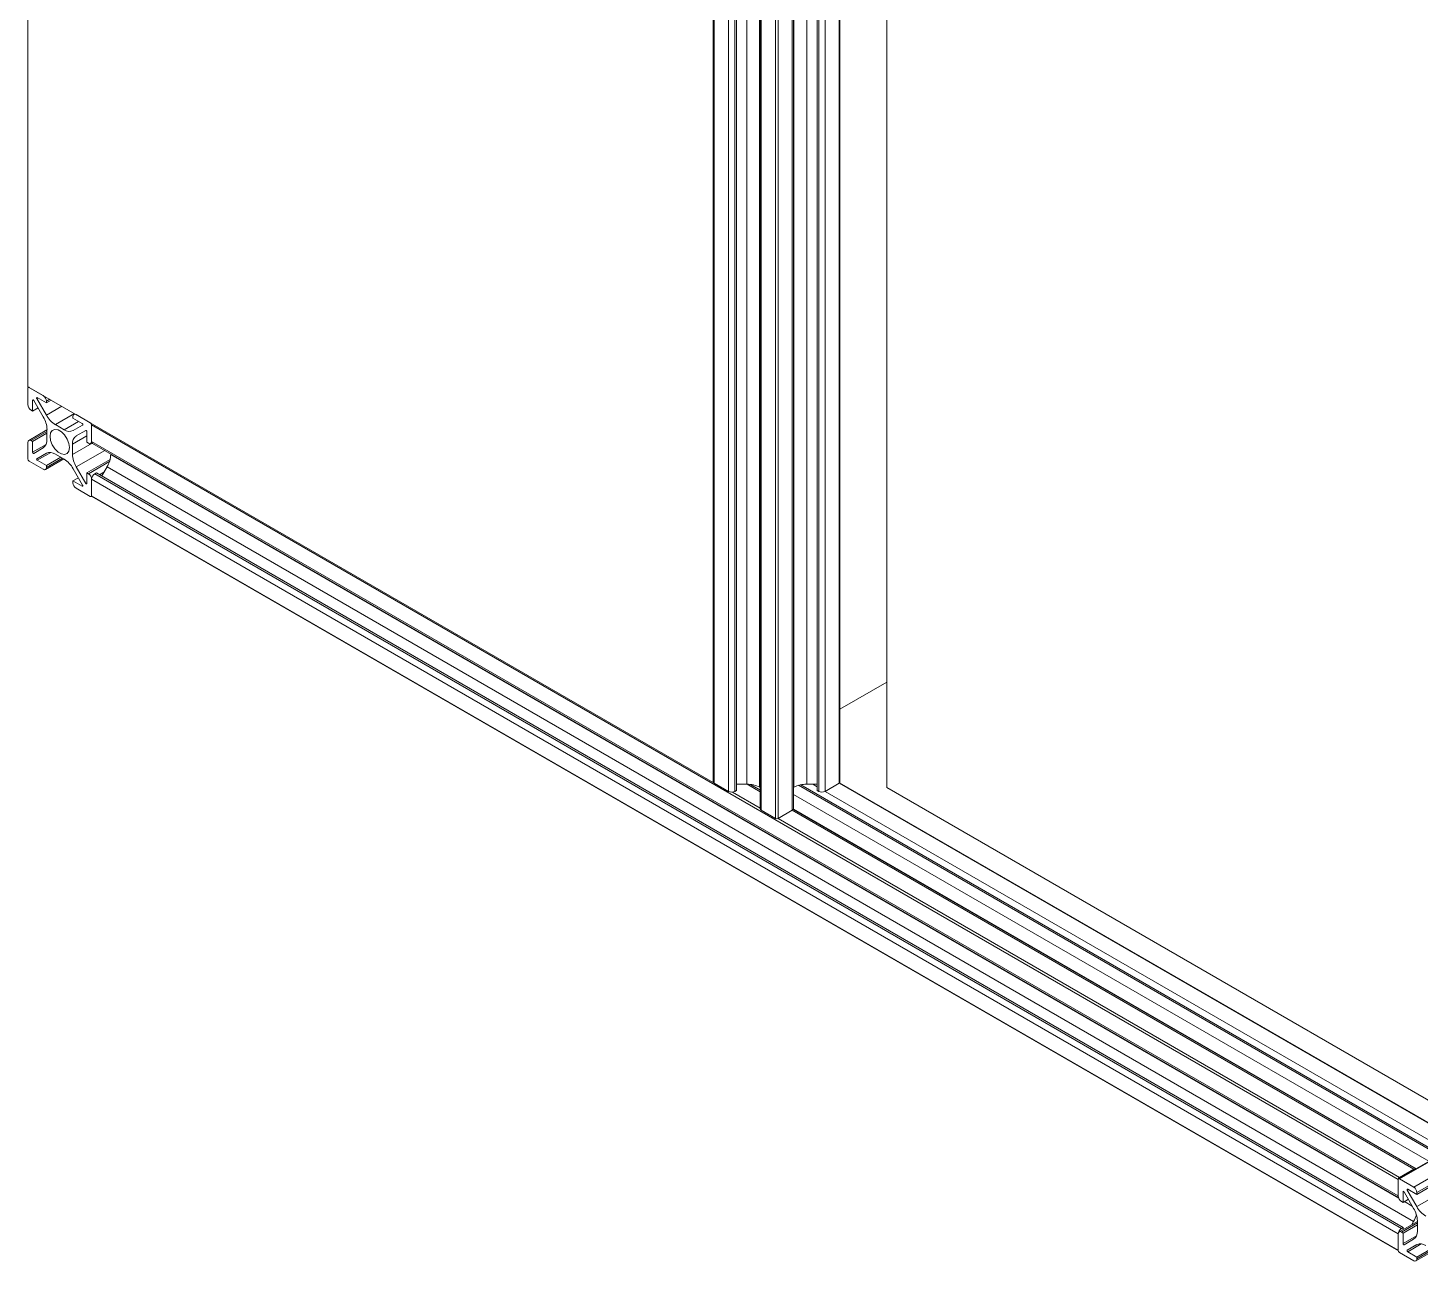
# Model space of a CAD drawing. Header units: millimetres. Extents: x -489 to 1607, y 116 to 1738.
# Drawn here: x 970.7 to 1279.6, y 770.4 to 1043.9 of the extents above; entities that cross this region are included whole.
import ezdxf

# ---------------------------------------------------------------- set-up
doc = ezdxf.new("R2010")
doc.units = ezdxf.units.MM

msp = doc.modelspace()

# ---------------------------------------------------------------- linework, layer by layer
at = {"color": 7, "linetype": 'Continuous', "lineweight": 15}
for p, q in [((970.72, 1307.25), (970.72, 964.3)), ((1122.92, 1243.98), (1122.92, 876.53)), ((1123.03, 1243.81), (1123.03, 876.37)), ((1126.18, 874.55), (1126.18, 1242)), ((1127.59, 874.55), (1127.59, 1242)), ((1127.95, 1242.2), (1127.95, 874.76)), ((1130.27, 876.14), (1130.27, 1243.58)), ((1133.09, 1242.9), (1133.09, 875.46)), ((1140.69, 875.46), (1140.69, 1242.9)), ((1143.52, 1243.58), (1143.52, 876.14)), ((1145.84, 874.76), (1145.84, 1242.2)), ((1146.19, 874.55), (1146.19, 1242)), ((1147.6, 1242), (1147.6, 874.55)), ((1150.75, 876.37), (1150.75, 1243.81)), ((1150.87, 876.53), (1150.87, 1243.98)), ((1133.17, 1238.2), (1133.17, 870.76)), ((1133.46, 1237.79), (1133.46, 870.35)), ((1136.61, 868.53), (1136.61, 1235.98)), ((1137.17, 1235.98), (1137.17, 868.53)), ((1140.32, 870.35), (1140.32, 1237.79)), ((1140.61, 870.76), (1140.61, 1238.2)), ((1122.75, 1219.48), (1122.75, 876.53)), ((1161.29, 1161.18), (1161.29, 875.39)), ((970.72, 964.3), (1122.75, 876.53)), ((970.72, 963.97), (970.72, 960.34)), ((970.89, 964.2), (970.8, 964.15)), ((974.15, 962.32), (971, 964.13)), ((971.78, 958.91), (971.78, 961.27)), ((972.02, 961.25), (974.14, 957.59)), ((974.82, 957.99), (972.71, 961.65)), ((972.81, 961.87), (974.86, 960.69)), ((975.92, 961.3), (974.86, 960.69)), ((974.86, 961.09), (974.86, 960.69)), ((971.78, 958.91), (971.43, 959.11)), ((971.78, 958.91), (972.98, 959.6)), ((980.73, 957.3), (980.73, 957.71)), ((981.14, 958.28), (980.93, 958.16)), ((984.58, 956.3), (981.43, 958.11)), ((974.96, 954.72), (970.93, 952.39)), ((974.96, 954.8), (974.96, 952.56)), ((978.76, 954.76), (976.82, 955.88)), ((980.73, 957.3), (982.77, 956.12)), ((982.87, 955.78), (980.76, 954.56)), ((981.45, 953.37), (983.56, 954.59)), ((1274.78, 788.44), (984.86, 955.81)), ((984.86, 955.81), (984.86, 952.17)), ((970.72, 951.93), (970.72, 948.29)), ((971.43, 952.34), (971.78, 952.13)), ((974.96, 953.97), (971.78, 952.13)), ((971.78, 949.77), (971.78, 952.13)), ((980.62, 949.3), (980.62, 951.54)), ((983.8, 954.33), (983.8, 951.97)), ((984.16, 951.77), (983.8, 951.97)), ((984.66, 951.72), (984.93, 951.87)), ((984.86, 952.17), (1274.78, 784.81)), ((985.07, 951.72), (1274.84, 784.44)), ((974.14, 950.73), (972.02, 949.51)), ((972.71, 948.32), (974.82, 949.54)), ((974.86, 946.8), (978.04, 948.64)), ((976.82, 949.34), (978.76, 948.23)), ((989.11, 949.39), (989.11, 949.3)), ((971, 947.8), (974.15, 945.99)), ((974.86, 946.8), (972.81, 947.99)), ((974.65, 945.94), (978.69, 948.27)), ((974.86, 946.8), (974.86, 946.4)), ((980.76, 946.11), (982.87, 942.46)), ((983.56, 942.85), (981.45, 946.51)), ((983.8, 945.19), (988.96, 948.17)), ((988.28, 946.51), (987.12, 944.5)), ((1278.19, 779.15), (988.28, 946.51)), ((981.92, 944.11), (980.73, 943.42)), ((980.73, 943.01), (980.73, 943.42)), ((982.77, 942.23), (980.73, 943.42)), ((983.8, 945.19), (983.8, 942.83)), ((983.8, 945.19), (984.16, 944.99)), ((1274.78, 776.4), (984.86, 943.76)), ((984.86, 943.76), (984.86, 940.13)), ((985.92, 945.19), (985.57, 944.99)), ((1275.48, 777.62), (985.57, 944.99)), ((985.92, 945.19), (1275.84, 777.83)), ((981.43, 941.78), (984.58, 939.97)), ((984.78, 939.95), (984.89, 940.01)), ((984.86, 940.13), (1274.78, 772.77)), ((984.95, 939.95), (1274.8, 772.62)), ((1150.87, 892.77), (1161.29, 898.78)), ((1122.75, 876.53), (1122.92, 876.63)), ((1126.18, 874.55), (1123.03, 876.37)), ((1127.59, 874.55), (1127.95, 874.76)), ((1130.27, 876.14), (1127.95, 876.14)), ((1133.17, 874.82), (1130.94, 876.1)), ((1133.17, 875.42), (1133.09, 875.46)), ((1140.69, 875.46), (1140.61, 875.42)), ((1283.89, 793.84), (1141.74, 875.9)), ((1145.84, 876.14), (1143.52, 876.14)), ((1145.84, 874.76), (1146.19, 874.55)), ((1150.75, 876.37), (1147.6, 874.55)), ((1288.84, 796.79), (1150.84, 876.45)), ((1161.29, 875.39), (1288.57, 801.91)), ((1427, 876.45), (1274.86, 788.63)), ((1436.1, 875.9), (1278.91, 785.16)), ((1136.61, 868.53), (1133.46, 870.35)), ((1140.32, 870.35), (1137.17, 868.53)), ((1278.67, 790.82), (1140.55, 870.56)), ((1274.78, 788.44), (1274.78, 784.81)), ((1278.21, 790.75), (1275.06, 788.93)), ((1278.21, 786.79), (1275.06, 788.61)), ((1275.84, 783.38), (1275.84, 785.74)), ((1276.08, 785.72), (1278.19, 782.06)), ((1278.88, 782.46), (1276.77, 786.12)), ((1276.87, 786.34), (1278.91, 785.16)), ((1278.91, 785.57), (1278.91, 785.16)), ((1275.84, 783.38), (1275.48, 783.59)), ((1275.84, 783.38), (1277.03, 784.07)), ((1279.02, 779.19), (1274.98, 776.86)), ((1278.19, 779.15), (1277.81, 778.49)), ((1279.02, 779.27), (1279.02, 777.04)), ((1274.78, 776.4), (1274.78, 772.77)), ((1275.48, 777.62), (1275.84, 777.83)), ((1275.48, 776.81), (1275.84, 776.6)), ((1279.02, 778.44), (1275.84, 776.6)), ((1275.84, 777.35), (1275.84, 777.83)), ((1275.84, 774.24), (1275.84, 776.6)), ((1278.19, 775.21), (1276.08, 773.99)), ((1276.77, 772.79), (1278.88, 774.01)), ((1278.91, 771.28), (1276.87, 772.46)), ((1278.71, 770.41), (1282.74, 772.74)), ((1278.91, 771.28), (1282.1, 773.11)), ((1275.06, 772.28), (1278.21, 770.46)), ((1278.91, 771.28), (1278.91, 770.87))]:
    msp.add_line(p, q, dxfattribs=at)
at = {"color": 8, "linetype": 'Continuous', "lineweight": 15}
for p, q in [((971.92, 961.35), (971.78, 961.27)), ((972.95, 961.79), (972.71, 961.65)), ((974.86, 961.09), (975.57, 961.5)), ((974.82, 957.99), (978.24, 959.96)), ((981.07, 958.33), (976.82, 955.88)), ((978.76, 954.76), (981.94, 956.59)), ((981.45, 953.37), (983.57, 954.59)), ((971.43, 952.34), (974.96, 954.38)), ((971.78, 949.77), (974.77, 951.5)), ((983.8, 953.37), (980.62, 951.54)), ((980.62, 949.3), (984.97, 951.81)), ((972.71, 948.32), (974.85, 949.56)), ((975.8, 949.71), (972.81, 947.99)), ((974.86, 946.4), (978.39, 948.44)), ((987.77, 950.16), (981.45, 946.51)), ((989.11, 949.3), (1274.88, 784.32)), ((984.16, 944.99), (988.81, 947.68)), ((987.61, 945.35), (986.63, 944.78)), ((982.77, 942.23), (982.92, 942.32)), ((983.56, 942.85), (983.8, 942.99)), ((1127.03, 874.39), (1133.17, 870.85)), ((1133.17, 874.48), (1130.3, 876.14)), ((1133.17, 874.9), (1131.12, 876.08)), ((1284.24, 794.04), (1142.24, 876.02)), ((1144.86, 876.14), (1145.84, 875.58)), ((1147.6, 874.55), (1285.49, 794.95)), ((1288.64, 796.77), (1150.75, 876.37)), ((1427.09, 876.37), (1275.06, 788.61)), ((1278.21, 786.79), (1430.24, 874.55)), ((1278.91, 785.57), (1435.6, 876.02)), ((1140.61, 873.87), (1281.57, 792.5)), ((1278.88, 782.46), (1437.23, 873.87)), ((1137.17, 868.53), (1275.06, 788.93)), ((1278.21, 790.75), (1140.32, 870.35)), ((1278.74, 790.87), (1140.59, 870.62)), ((1275.98, 785.83), (1275.84, 785.74)), ((1277.01, 786.26), (1276.77, 786.12)), ((1276.18, 783.58), (1277.89, 782.59)), ((1275.48, 776.81), (1279.02, 778.85)), ((1275.84, 774.24), (1278.83, 775.97)), ((1276.77, 772.79), (1278.91, 774.03)), ((1279.86, 774.19), (1276.87, 772.46)), ((1278.91, 770.87), (1282.45, 772.91))]:
    msp.add_line(p, q, dxfattribs=at)
at = {"color": 7, "linetype": 'Continuous', "lineweight": 15, "flags": 128}
for points in [[(971.78, 961.27), (971.79, 961.32), (971.81, 961.35), (971.83, 961.37), (971.87, 961.37), (971.91, 961.36), (971.95, 961.34), (971.99, 961.3), (972.02, 961.25)], [(972.71, 961.65), (972.69, 961.7), (972.67, 961.75), (972.67, 961.8), (972.68, 961.84), (972.7, 961.87), (972.73, 961.88), (972.77, 961.88), (972.81, 961.87)], [(979.95, 950.81), (979.82, 950.03), (979.45, 949.5), (978.87, 949.27), (978.17, 949.38), (977.42, 949.81), (976.71, 950.52), (976.14, 951.4), (975.77, 952.37), (975.64, 953.3), (975.77, 954.07), (976.14, 954.61), (976.71, 954.83), (977.42, 954.72), (978.17, 954.29), (978.87, 953.59), (979.45, 952.7), (979.82, 951.73), (979.95, 950.81)], [(982.77, 956.12), (982.82, 956.09), (982.85, 956.04), (982.88, 955.99), (982.9, 955.94), (982.91, 955.89), (982.91, 955.84), (982.9, 955.8), (982.87, 955.78)], [(983.56, 954.59), (983.6, 954.6), (983.63, 954.59), (983.68, 954.57), (983.72, 954.53), (983.75, 954.49), (983.78, 954.44), (983.8, 954.38), (983.8, 954.33)], [(972.02, 949.51), (971.99, 949.5), (971.95, 949.51), (971.91, 949.53), (971.87, 949.57), (971.83, 949.61), (971.81, 949.66), (971.79, 949.72), (971.78, 949.77)], [(972.81, 947.99), (972.77, 948.02), (972.73, 948.06), (972.7, 948.11), (972.68, 948.16), (972.67, 948.21), (972.67, 948.26), (972.69, 948.3), (972.71, 948.32)], [(982.87, 942.46), (982.9, 942.4), (982.91, 942.35), (982.91, 942.3), (982.9, 942.26), (982.88, 942.23), (982.85, 942.22), (982.82, 942.22), (982.77, 942.23)], [(983.8, 942.83), (983.8, 942.79), (983.78, 942.75), (983.75, 942.73), (983.72, 942.73), (983.68, 942.74), (983.63, 942.77), (983.6, 942.81), (983.56, 942.85)], [(984.86, 940.13), (984.87, 940.07), (984.89, 940.02), (984.91, 939.98), (984.95, 939.95), (984.95, 939.95)], [(1275.84, 785.74), (1275.84, 785.79), (1275.86, 785.82), (1275.89, 785.84), (1275.93, 785.85), (1275.97, 785.83), (1276.01, 785.81), (1276.05, 785.77), (1276.08, 785.72)], [(1276.77, 786.12), (1276.74, 786.17), (1276.73, 786.22), (1276.73, 786.27), (1276.74, 786.31), (1276.76, 786.34), (1276.79, 786.36), (1276.83, 786.36), (1276.87, 786.34)], [(1276.08, 773.99), (1276.05, 773.98), (1276.01, 773.98), (1275.97, 774), (1275.93, 774.04), (1275.89, 774.08), (1275.86, 774.14), (1275.84, 774.19), (1275.84, 774.24)], [(1276.87, 772.46), (1276.83, 772.49), (1276.79, 772.53), (1276.76, 772.58), (1276.74, 772.63), (1276.73, 772.69), (1276.73, 772.73), (1276.74, 772.77), (1276.77, 772.79)]]:
    msp.add_lwpolyline(points, dxfattribs=at)
at = {"color": 7, "linetype": 'Continuous', "lineweight": 15}
for centre, radius, start, end in [((970.89, 964), 0.175, 50.797, 189.2138), ((973.32, 961.02), 1.54, 2.6055, 57.3945), ((972.26, 960.41), 1.54, 182.6055, 237.3945), ((979.88, 960.77), 5.77, 208.8556, 238.0453), ((981.16, 957.78), 0.437, 50.7967, 189.214), ((969.2, 954.61), 5.77, 1.9565, 31.1437), ((979.93, 956.39), 2.01, 234.3818, 294.3139), ((984.25, 955.78), 0.615, 2.6056, 57.3944), ((985.44, 955.79), 0.577, 148.8599, 178.0408), ((971.15, 952), 0.437, 50.7967, 189.214), ((972.96, 952.37), 2.01, 305.698, 5.6204), ((982.62, 951.73), 2.01, 125.698, 185.6204), ((984.43, 952.1), 0.437, 230.7967, 9.214), ((985.33, 952.11), 0.473, 172.2311, 236.4579), ((975.65, 947.71), 2.01, 54.3818, 114.3139), ((986.39, 949.5), 5.77, 181.9565, 211.1437), ((983.34, 949.5), 5.77, 328.856, 358.044), ((971.34, 948.32), 0.615, 182.6056, 237.3944), ((974.43, 946.33), 0.437, 230.7967, 9.214), ((975.71, 943.33), 5.77, 28.8556, 58.0453), ((982.26, 943.08), 1.54, 182.6055, 237.3945), ((983.33, 943.69), 1.54, 2.6055, 57.3945), ((986.4, 943.69), 1.54, 122.6049, 177.3945), ((984.69, 940.1), 0.175, 230.797, 9.2138), ((1123.12, 876.55), 0.201, 185.7052, 245.6191), ((1126.89, 875.92), 1.54, 242.6094, 297.3911), ((1130.38, 870.37), 5.77, 61.9592, 91.1444), ((1143.4, 870.37), 5.77, 88.8563, 118.0397), ((1146.9, 875.92), 1.54, 242.6114, 297.3891), ((1150.67, 876.55), 0.201, 294.3778, 354.3106), ((1133.67, 870.81), 0.503, 185.6956, 245.6237), ((1136.89, 869.08), 0.615, 242.6119, 297.3881), ((1140.11, 870.81), 0.503, 294.374, 354.3079), ((1278.51, 790.32), 0.524, 72.8368, 124.9685), ((1275.39, 788.42), 0.615, 122.6063, 177.3931), ((1274.95, 788.47), 0.175, 50.7902, 189.2187), ((1276.31, 784.88), 1.54, 182.6051, 237.3945), ((1277.38, 785.5), 1.54, 2.6055, 57.3951), ((1273.25, 779.08), 5.77, 1.9569, 31.143), ((1283.93, 785.24), 5.77, 208.8556, 238.0454), ((1272.52, 782.45), 6.56, 329.8129, 343.7005), ((1275.21, 776.47), 0.437, 50.7969, 189.215), ((1276.31, 776.33), 1.54, 122.6049, 177.3945), ((1277.02, 776.84), 2.01, 305.6996, 5.6194), ((1275.39, 772.79), 0.615, 182.6028, 237.3978), ((1279.71, 772.18), 2.01, 54.3817, 114.3141), ((1278.48, 770.8), 0.437, 230.7953, 9.2136)]:
    msp.add_arc(centre, radius, start, end, dxfattribs=at)

doc.saveas('drawing.dxf')
